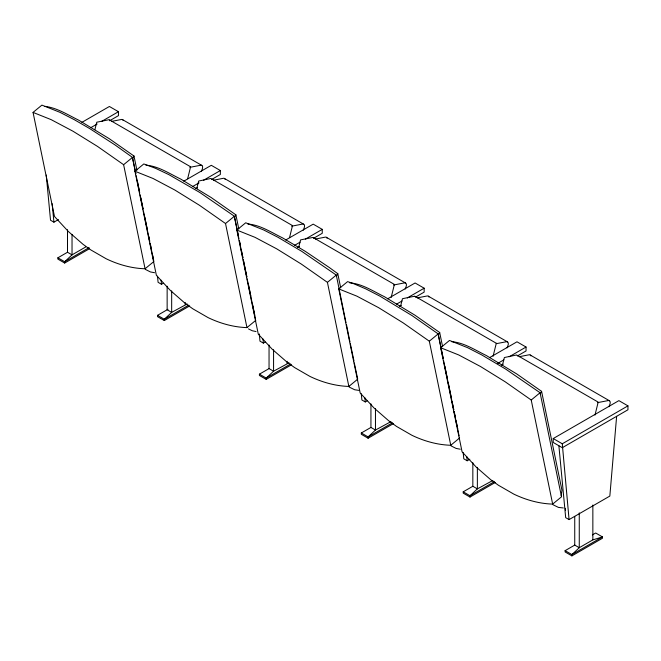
<?xml version="1.0" encoding="UTF-8"?>
<svg xmlns="http://www.w3.org/2000/svg" width="661" height="661" viewBox="0 0 661 661"><rect width="100%" height="100%" fill="white"/><g stroke="black" fill="none" stroke-linecap="round" stroke-linejoin="round"><path stroke-width="0.99" d="M616.63 416.323L609.839 496.072L569.071 519.604L565.676 517.646L558.884 445.737M561.197 495.709L561.949 490.214L541.59 391.345L516.795 373.977L486.38 355.552C475.234 350.19 464.146 342.596 451.62 341.679M94.887 129.672L96.77 122.211L109.04 119.707M196.788 188.501L198.672 181.04L210.628 178.52M298.689 247.33L300.565 239.877L313 237.431L394.386 284.42L391.188 297.433M400.583 306.167L402.466 298.706L414.736 296.194M502.484 364.996L504.368 357.535L516.472 354.998M187.633 178.776L190.599 166.787L109.371 119.864M289.535 237.605L292.493 225.624M493.089 356.262L496.295 343.282M594.983 415.1L598.188 402.111L516.968 355.188M201.357 171.381L202.233 169.183A4.082 2.355 -60 0 0 200.894 165.2L189.839 167.34M303.259 230.21L304.126 228.012A4.082 2.355 -60 0 0 302.796 224.029L291.732 226.169M405.16 289.039L406.028 286.841A4.082 2.355 -60 0 0 404.697 282.858L393.634 284.998M507.061 347.868L507.929 345.67A4.082 2.355 -60 0 0 506.599 341.696L496.535 343.637M608.955 406.705L609.822 404.507A4.082 2.355 -60 0 0 608.492 400.525L597.428 402.665M45.006 106.355C57.11 107.817 67.934 114.915 78.783 120.228L109.197 138.653L133.993 156.021L132.646 158.657L135.761 173.76M145.924 165.184C158.45 166.101 169.538 173.694 180.684 179.057L211.099 197.482L235.894 214.85L234.548 217.486L238.902 238.638M336.441 276.315L337.788 273.679L329.451 267.606L304.985 251.147L282.586 237.886C271.431 232.523 260.351 224.93 247.825 224.013M349.727 282.85C362.245 283.767 373.333 291.352 384.479 296.723L414.893 315.148L439.689 332.516L438.342 335.152L443.11 358.312M540.244 393.981L541.59 391.345M153.922 261.483L145.065 268.771C131.547 268.358 118.294 264.607 106.157 258.765L90.821 249.924L83.071 244.339L68.38 231.532L54.483 216.478L33.05 112.403L41.907 105.116L60.011 112.353L74.172 119.616L89.739 128.606L114.989 144.916L132.489 157.409L135.819 173.579M145.065 268.771L123.624 164.705L132.489 157.409M255.824 320.312L246.958 327.608C233.449 327.187 220.196 323.436 208.05 317.594L192.723 308.753L184.973 303.176L170.282 290.369L156.384 275.315L134.951 171.24L143.809 163.945L155.426 168.266L168.795 174.587L199.853 192.516L234.382 216.238L238.34 235.44M246.958 327.608L225.525 223.534L234.382 216.238M354.288 362.939L357.717 379.15L348.859 386.437C335.35 386.016 322.097 382.265 309.951 376.423L294.624 367.59L286.874 362.005L272.175 349.198L258.286 334.144L236.845 230.069L245.71 222.782L263.805 230.02L277.967 237.274L301.747 251.345L336.284 275.075L345.984 322.651M348.859 386.437L327.426 282.363L336.284 275.075M459.618 437.979L450.761 445.266C437.243 444.853 423.99 441.102 411.853 435.252L396.526 426.419L388.775 420.834L374.076 408.027L360.179 392.973L338.746 288.898L347.603 281.611L353.189 283.503L365.707 288.849L379.868 296.111L412.084 315.619L438.185 333.904L443.176 358.155M450.761 445.266L429.32 341.192L438.185 333.904M440.647 347.727L449.505 340.44L467.6 347.678L481.77 354.94L505.549 369.012L540.078 392.733L561.519 496.808L552.662 504.095C539.145 503.682 525.892 499.931 513.746 494.081L498.419 485.248L490.669 479.663L475.978 466.856L462.08 451.802L440.647 347.727L458.742 354.965L480.53 366.525L505.12 381.744L531.221 400.021L552.662 504.095M531.221 400.021L540.078 392.733M81.89 122.359L109.396 106.479L118.459 111.709L118.459 115.634L109.586 120.756M90.945 127.59L97.159 124.004M101.596 121.442L118.459 111.709M46.253 175.025L50.525 220.22L53.921 222.179L58.449 219.568M183.791 181.197L211.297 165.308L220.353 170.538L220.353 174.463L211.644 179.486M89.128 248.916L64.679 263.037L57.879 259.112L57.879 257.807L67.505 252.254L72.032 254.865L85.624 247.024M192.847 186.419L199.06 182.833M203.497 180.271L220.353 170.538M89.128 247.611L64.679 261.731L57.879 257.807M195.673 188.716L197.449 187.683M157.5 276.158L158.086 282.321L161.482 284.28L163.25 283.255M285.684 240.026L313.198 224.145L322.254 229.367L322.254 233.292L313.545 238.324M189.641 305.936L164.308 320.56L157.516 316.636L157.516 315.33L168.001 309.282M187.179 303.953L171.67 312.389L164.308 319.255L164.308 320.56M188.765 305.134L164.308 319.255L157.516 315.33M294.74 245.256L300.069 242.182M305.39 239.108L322.254 229.367M297.566 247.545L299.35 246.52M259.302 333.962L259.98 341.15L263.375 343.109L265.152 342.084M387.586 298.855L415.091 282.974L424.155 288.204L424.155 292.121L415.447 297.153M291.542 364.765L266.209 379.389L259.418 375.473L259.418 374.159L269.044 368.607L273.571 371.218L289.08 362.79M290.666 363.963L266.209 378.084L259.418 374.159M396.641 304.085L401.971 301.011M407.292 297.937L424.155 288.204M399.467 306.374L401.252 305.349M361.303 393.816L361.881 399.979L365.277 401.946L367.053 400.921M489.487 357.684L516.993 341.803L526.049 347.033L526.049 350.958L517.34 355.982M393.435 423.602L368.111 438.218L361.311 434.302L361.311 432.988L370.937 427.436L375.465 430.047L390.981 421.619M392.56 422.792L368.111 436.913L361.311 432.988M497.65 363.426L503.864 359.84M509.193 356.766L526.049 347.033M501.368 365.203L503.145 364.178M463.196 452.645L463.782 458.808L467.178 460.775L469.831 459.238M553.224 438.549L618.894 400.632L627.95 405.862L627.95 409.787L562.28 447.695L553.224 442.465L553.224 438.549L562.28 443.779L627.95 405.862M495.337 482.431L470.004 497.055L463.212 493.131L463.212 491.825L472.838 486.265L477.366 488.884L492.875 480.448M494.461 481.629L470.004 495.742L463.212 491.825M565.114 550.654L574.74 545.094L579.267 547.713L592.851 539.872L602.477 536.93L602.477 538.236L571.905 555.884L565.114 551.96L565.114 550.654L571.905 554.579L602.477 536.93L595.685 533.006L592.413 534.889M111.585 121.384L121.641 119.443A4.082 2.355 -60 0 1 123.235 120.55M213.486 180.213L223.542 178.272A4.082 2.355 -60 0 1 225.137 179.387M315.388 239.051L325.443 237.101A4.082 2.355 -60 0 1 326.674 237.58M417.281 297.88L427.337 295.938A4.082 2.355 -60 0 1 428.931 297.045M519.182 356.709L529.238 354.767A4.082 2.355 -60 0 1 530.833 355.874M563.304 507.954L558.471 507.417L552.968 504.715M358.783 390.378L354.676 389.759L349.165 387.057M154.583 272.729L150.427 271.944L145.37 269.391M460.279 449.216L456.123 448.431L451.066 445.886M256.055 331.549L252.328 330.773L248.453 328.881M33.05 112.403L51.145 119.641L72.941 131.2L97.522 146.42L123.624 164.705M134.951 171.24L153.046 178.478L174.834 190.029L199.424 205.249L225.525 223.534M236.845 230.069L254.948 237.307L276.736 248.858L301.325 264.078L327.426 282.363M338.746 288.898L356.841 296.136L378.637 307.687L403.218 322.915L429.32 341.192M122.632 119.691L201.886 165.448M224.525 178.52L303.779 224.277M326.427 237.349L405.68 283.106M428.328 296.186L507.582 341.944M530.221 355.015L609.475 400.773M211.272 178.693L292.484 225.583M415.067 296.359L496.287 343.249M439.689 332.516L442.597 346.637M444.845 366.235L447.133 377.348M448.175 382.405L449.216 387.453M449.629 389.478L451.083 396.55M452.124 401.599L453.793 409.688M454.206 411.704L455.041 415.744M456.082 420.801L457.743 428.882M443.531 360.328L453.694 409.68M454.107 411.696L457.015 425.8M457.429 427.816L459.089 435.872M337.788 273.679L340.696 287.808M346.48 324.584L349.925 341.787M350.347 343.803L353.974 360.956M235.894 214.85L238.803 228.979M239.381 240.488L240.216 244.537M241.257 249.585L242.918 257.666M243.331 259.69L244.165 263.731M244.587 265.755L246.875 276.868M248.536 284.949L250.825 296.062M252.494 304.151L254.782 315.264M239.315 240.654L242.843 257.773M243.256 259.79L246.784 276.909M247.197 278.925L255.501 319.213M133.993 156.021L136.901 170.141M137.48 181.659L139.149 189.748M140.81 197.829L143.098 208.942M144.767 217.023L147.056 228.144M148.717 236.225L149.758 241.273M150.179 243.298L151.005 247.338M152.674 255.419L153.716 260.475M136.174 175.776L139.702 192.905M140.115 194.912L143.016 209.016M143.437 211.033L149.659 241.248M150.072 243.265L153.6 260.384M569.071 519.604L562.28 443.779M466.79 456.66L467.178 460.775M364.889 397.831L365.277 401.946M262.987 339.002L263.375 343.109M161.094 280.173L161.482 284.28M52.169 203.695L53.921 222.179M565.362 508.326L565.519 510.366M592.851 505.029L592.851 539.872M579.267 512.87L579.267 547.713L571.905 554.579L571.905 555.884M574.74 516.406L574.74 545.094M477.366 467.36L477.366 488.884L470.004 495.742L470.004 497.055M472.838 462.7L472.838 486.265M375.465 408.531L375.465 430.047L368.111 436.913L368.111 438.218M370.937 403.871L370.937 427.436M287.155 361.327L287.155 363.376M273.571 349.702L273.571 371.218L266.209 378.084L266.209 379.389M269.044 345.034L269.044 368.607M185.254 302.498L185.254 304.547M171.67 290.873L171.67 312.389L167.142 309.778L167.142 286.205M72.032 234.374L72.032 254.865L64.679 261.731L64.679 263.037M67.505 229.706L67.505 252.254M326.881 237.869A4.082 2.355 -60 0 1 327.03 238.216"/></g></svg>
